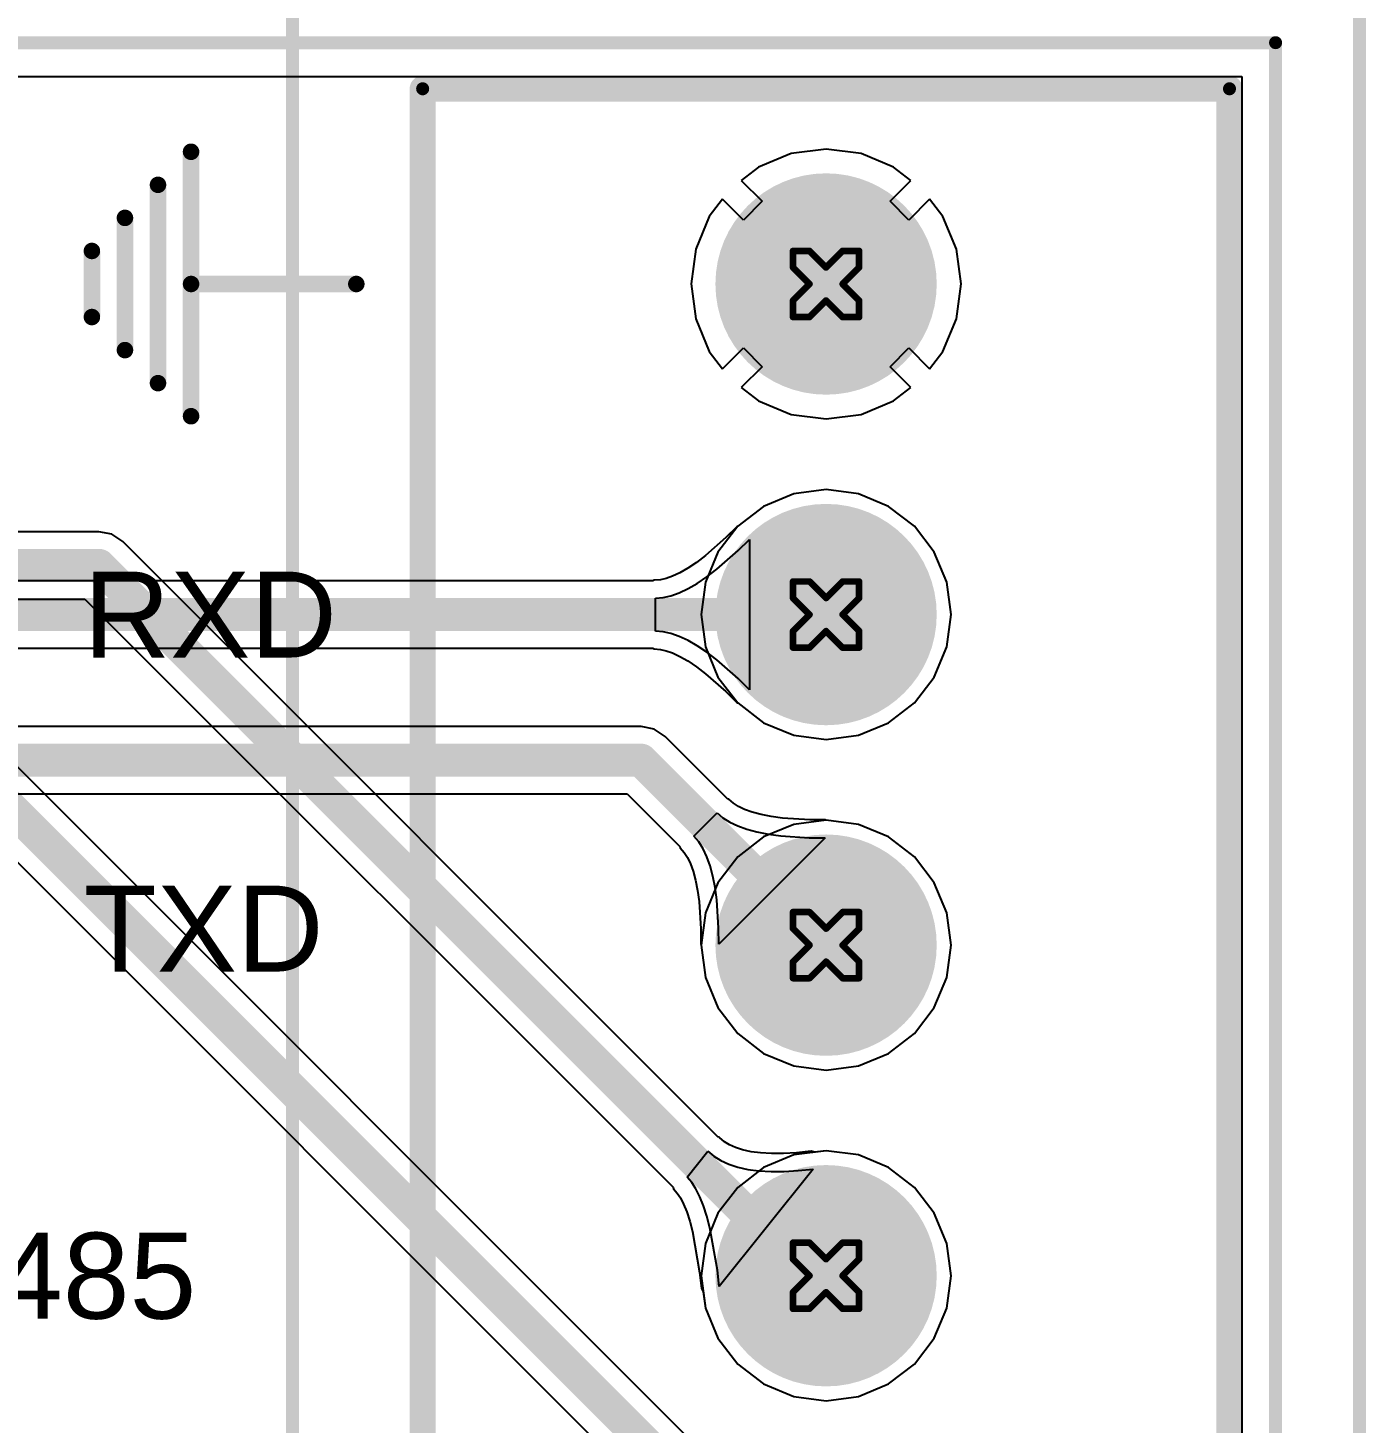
# Model space of a CAD drawing. Header units: inches. Extents: x 0.88 to 8.93, y 2.74 to 7.33.
# Drawn here: x 2.9166 to 3.3215, y 2.996 to 3.418 of the extents above; entities that cross this region are included whole.
import ezdxf

# ---------------------------------------------------------------- set-up
doc = ezdxf.new("R2010")
doc.units = ezdxf.units.IN
doc.header["$MEASUREMENT"] = 0
for name, color, linetype in [('Board', 56, 'Continuous'), ('Bottom Layer', 5, 'Continuous'), ('Bottom Solder', 6, 'Continuous'), ('Drill Drawing', 1, 'Continuous'), ('Mechanical 13', 56, 'Continuous'), ('Mechanical 15', 56, 'Continuous'), ('Multi-Layer', 9, 'Continuous'), ('Pad Holes', 156, 'Continuous'), ('Top Layer', 1, 'Continuous'), ('Top Overlay', 2, 'Continuous'), ('Top Solder', 216, 'Continuous')]:
    doc.layers.add(name, color=color, linetype=linetype)
doc.styles.add('Arial', font='', dxfattribs={"height": 0.2})
doc.styles.get('Arial').set_extended_font_data('Arial')

# ---------------------------------------------------------------- blocks, each defined once
blk = doc.blocks.new('1725698_13')
at = {"layer": 'Bottom Layer'}
h = blk.add_hatch(color=5, dxfattribs=at)
edge = h.paths.add_edge_path()
edge.add_arc((0.2, 0), 0.03248, 0, 360)
h = blk.add_hatch(color=5, dxfattribs=at)
edge = h.paths.add_edge_path()
edge.add_arc((0.3, 0), 0.03248, 0, 360)
h = blk.add_hatch(color=5, dxfattribs=at)
edge = h.paths.add_edge_path()
edge.add_arc((0.4, 0), 0.03248, 0, 360)
h = blk.add_hatch(color=5, dxfattribs=at)
edge = h.paths.add_edge_path()
edge.add_arc((0.5, 0), 0.03248, 0, 360)
at = {"layer": 'Bottom Solder'}
h = blk.add_hatch(color=6, dxfattribs=at)
edge = h.paths.add_edge_path()
edge.add_arc((0.2, 0), 0.03348, 0, 360)
h = blk.add_hatch(color=6, dxfattribs=at)
edge = h.paths.add_edge_path()
edge.add_arc((0.3, 0), 0.03348, 0, 360)
h = blk.add_hatch(color=6, dxfattribs=at)
edge = h.paths.add_edge_path()
edge.add_arc((0.4, 0), 0.03348, 0, 360)
h = blk.add_hatch(color=6, dxfattribs=at)
edge = h.paths.add_edge_path()
edge.add_arc((0.5, 0), 0.03348, 0, 360)
at = {"layer": 'Multi-Layer'}
h = blk.add_hatch(color=9, dxfattribs=at)
edge = h.paths.add_edge_path()
edge.add_arc((0.2, 0), 0.03248, 0, 360)
h = blk.add_hatch(color=9, dxfattribs=at)
edge = h.paths.add_edge_path()
edge.add_arc((0.3, 0), 0.03248, 0, 360)
h = blk.add_hatch(color=9, dxfattribs=at)
edge = h.paths.add_edge_path()
edge.add_arc((0.4, 0), 0.03248, 0, 360)
h = blk.add_hatch(color=9, dxfattribs=at)
edge = h.paths.add_edge_path()
edge.add_arc((0.5, 0), 0.03248, 0, 360)
at = {"layer": 'Pad Holes'}
h = blk.add_hatch(color=7, dxfattribs=at)
edge = h.paths.add_edge_path()
edge.add_arc((0.2, 0), 0.02165, 0, 360)
h = blk.add_hatch(color=7, dxfattribs=at)
edge = h.paths.add_edge_path()
edge.add_arc((0.3, 0), 0.02165, 0, 360)
h = blk.add_hatch(color=7, dxfattribs=at)
edge = h.paths.add_edge_path()
edge.add_arc((0.4, 0), 0.02165, 0, 360)
h = blk.add_hatch(color=7, dxfattribs=at)
edge = h.paths.add_edge_path()
edge.add_arc((0.5, 0), 0.02165, 0, 360)
at = {"layer": 'Top Layer'}
h = blk.add_hatch(color=1, dxfattribs=at)
edge = h.paths.add_edge_path()
edge.add_arc((0.2, 0), 0.03248, 0, 360)
h = blk.add_hatch(color=1, dxfattribs=at)
edge = h.paths.add_edge_path()
edge.add_arc((0.3, 0), 0.03248, 0, 360)
h = blk.add_hatch(color=1, dxfattribs=at)
edge = h.paths.add_edge_path()
edge.add_arc((0.4, 0), 0.03248, 0, 360)
h = blk.add_hatch(color=1, dxfattribs=at)
edge = h.paths.add_edge_path()
edge.add_arc((0.5, 0), 0.03248, 0, 360)
at = {"layer": 'Top Solder'}
h = blk.add_hatch(color=216, dxfattribs=at)
edge = h.paths.add_edge_path()
edge.add_arc((0.2, 0), 0.03348, 0, 360)
h = blk.add_hatch(color=216, dxfattribs=at)
edge = h.paths.add_edge_path()
edge.add_arc((0.3, 0), 0.03348, 0, 360)
h = blk.add_hatch(color=216, dxfattribs=at)
edge = h.paths.add_edge_path()
edge.add_arc((0.4, 0), 0.03348, 0, 360)
h = blk.add_hatch(color=216, dxfattribs=at)
edge = h.paths.add_edge_path()
edge.add_arc((0.5, 0), 0.03348, 0, 360)
at = {"layer": 'Mechanical 13'}
for points in [[(-0.05906, 0.12205, 0.00394, 0.00394, 0), (0.55906, 0.12205, 0.00394, 0.00394, 0)], [(0.55906, 0.12205, 0.00394, 0.00394, 0), (0.55906, -0.12205, 0.00394, 0.00394, 0)], [(-0.05906, -0.12205, 0.00394, 0.00394, 0), (0.55906, -0.12205, 0.00394, 0.00394, 0)]]:
    blk.add_lwpolyline(points, format="xyseb", dxfattribs=at)
for points in [[(0.55807, 0.12205, 0.00197, 0.00197, 1), (0.56004, 0.12205, 0.00197, 0.00197, 1)], [(0.55807, 0.12205, 0.00197, 0.00197, 1), (0.56004, 0.12205, 0.00197, 0.00197, 1)], [(0.55807, -0.12205, 0.00197, 0.00197, 1), (0.56004, -0.12205, 0.00197, 0.00197, 1)], [(0.55807, -0.12205, 0.00197, 0.00197, 1), (0.56004, -0.12205, 0.00197, 0.00197, 1)]]:
    blk.add_lwpolyline(points, format="xyseb", close=True, dxfattribs=at)
at = {"layer": 'Mechanical 15'}
for points in [[(-0.09843, 0.16142, 0.00394, 0.00394, 0), (0.59843, 0.16142, 0.00394, 0.00394, 0)], [(-0.09843, -0.16142, 0.00394, 0.00394, 0), (0.59843, -0.16142, 0.00394, 0.00394, 0)]]:
    blk.add_lwpolyline(points, format="xyseb", dxfattribs=at)
at = {"layer": 'Top Overlay'}
for points in [[(-0.05906, 0.12205, 0.00787, 0.00787, 0), (0.55906, 0.12205, 0.00787, 0.00787, 0)], [(0.55906, 0.12205, 0.00787, 0.00787, 0), (0.55906, -0.12205, 0.00787, 0.00787, 0)], [(-0.05906, -0.12205, 0.00787, 0.00787, 0), (0.55906, -0.12205, 0.00787, 0.00787, 0)]]:
    blk.add_lwpolyline(points, format="xyseb", dxfattribs=at)
for points in [[(0.55709, 0.12205, 0.00394, 0.00394, 1), (0.56102, 0.12205, 0.00394, 0.00394, 1)], [(0.55709, 0.12205, 0.00394, 0.00394, 1), (0.56102, 0.12205, 0.00394, 0.00394, 1)], [(0.55709, -0.12205, 0.00394, 0.00394, 1), (0.56102, -0.12205, 0.00394, 0.00394, 1)], [(0.55709, -0.12205, 0.00394, 0.00394, 1), (0.56102, -0.12205, 0.00394, 0.00394, 1)]]:
    blk.add_lwpolyline(points, format="xyseb", close=True, dxfattribs=at)

msp = doc.modelspace()

# ---------------------------------------------------------------- linework, layer by layer
at = {"layer": 'Board'}
for points in [[(1.08425, 3.41355, 0.00394, 0.00394, 0), (3.29411, 3.41355, 0.00394, 0.00394, 0)], [(3.29411, 2.76055, 0.00394, 0.00394, 0), (3.29411, 3.41355, 0.00394, 0.00394, 0)]]:
    msp.add_lwpolyline(points, format="xyseb", dxfattribs=at)
msp.add_lwpolyline([(3.29313, 3.41355, 0.00197, 0.00197, 1), (3.29509, 3.41355, 0.00197, 0.00197, 1)], format="xyseb", close=True, dxfattribs=at)
msp.add_lwpolyline([(3.29313, 3.41355, 0.00197, 0.00197, 1), (3.29509, 3.41355, 0.00197, 0.00197, 1)], format="xyseb", close=True, dxfattribs=at)
at = {"layer": 'Bottom Layer'}
for p, q in [((2.69382, 3.40336), (3.28391, 3.40336)), ((3.28391, 3.40336), (3.28391, 2.77075)), ((3.15811, 3.38138), (3.14754, 3.37999)), ((3.16868, 3.37999), (3.15811, 3.38138)), ((3.14754, 3.37999), (3.1377, 3.37591)), ((3.17853, 3.37591), (3.16868, 3.37999)), ((3.1377, 3.37591), (3.13244, 3.37188)), ((3.18378, 3.37188), (3.17853, 3.37591)), ((3.13244, 3.37188), (3.13875, 3.36556)), ((3.17747, 3.36556), (3.18378, 3.37188)), ((3.12678, 3.36622), (3.12275, 3.36097)), ((3.1331, 3.35991), (3.12678, 3.36622)), ((3.13875, 3.36556), (3.1331, 3.35991)), ((3.18312, 3.35991), (3.17747, 3.36556)), ((3.18944, 3.36622), (3.18312, 3.35991)), ((3.19347, 3.36097), (3.18944, 3.36622)), ((3.12275, 3.36097), (3.11867, 3.35112)), ((3.19755, 3.35112), (3.19347, 3.36097)), ((3.11867, 3.35112), (3.11728, 3.34055)), ((3.19894, 3.34055), (3.19755, 3.35112)), ((3.11728, 3.34055), (3.11867, 3.32998)), ((3.19755, 3.32998), (3.19894, 3.34055)), ((3.11867, 3.32998), (3.12275, 3.32014)), ((3.19347, 3.32014), (3.19755, 3.32998)), ((3.12275, 3.32014), (3.12678, 3.31488)), ((3.12678, 3.31488), (3.1331, 3.3212)), ((3.1331, 3.3212), (3.13875, 3.31554)), ((3.17747, 3.31554), (3.18312, 3.3212)), ((3.18312, 3.3212), (3.18944, 3.31488)), ((3.18944, 3.31488), (3.19347, 3.32014)), ((3.13875, 3.31554), (3.13244, 3.30922)), ((3.18378, 3.30922), (3.17747, 3.31554)), ((3.13244, 3.30922), (3.1377, 3.30519)), ((3.17853, 3.30519), (3.18378, 3.30922)), ((3.1377, 3.30519), (3.14754, 3.30111)), ((3.16868, 3.30111), (3.17853, 3.30519)), ((3.14754, 3.30111), (3.15811, 3.29972)), ((3.15811, 3.29972), (3.16868, 3.30111)), ((3.14833, 3.27707), (3.13921, 3.27329)), ((3.15811, 3.27835), (3.14833, 3.27707)), ((3.16789, 3.27707), (3.15811, 3.27835)), ((3.17701, 3.27329), (3.16789, 3.27707)), ((3.13921, 3.27329), (3.13138, 3.26728)), ((3.18484, 3.26728), (3.17701, 3.27329)), ((3.13111, 3.26714), (3.12781, 3.26388)), ((3.13134, 3.26723), (3.13111, 3.26714)), ((3.13138, 3.26728), (3.13134, 3.26723)), ((3.19085, 3.25945), (3.18484, 3.26728)), ((3.12781, 3.26388), (3.12163, 3.25843)), ((3.1315, 3.25992), (3.13491, 3.26329)), ((3.13491, 3.26329), (3.13491, 3.21782)), ((3.12163, 3.25843), (3.11888, 3.25634)), ((3.12506, 3.25424), (3.1315, 3.25992)), ((3.19463, 3.25034), (3.19085, 3.25945)), ((3.11626, 3.25458), (3.11385, 3.25319)), ((3.11888, 3.25634), (3.11626, 3.25458)), ((3.12203, 3.25194), (3.12506, 3.25424)), ((3.10571, 3.25075), (2.84251, 3.25075)), ((3.10611, 3.25095), (3.10571, 3.25075)), ((3.10799, 3.25109), (3.10611, 3.25095)), ((3.10969, 3.25147), (3.10799, 3.25109)), ((3.11165, 3.25216), (3.10969, 3.25147)), ((3.11385, 3.25319), (3.11165, 3.25216)), ((3.11635, 3.24839), (3.11913, 3.24999)), ((3.11913, 3.24999), (3.12203, 3.25194)), ((3.19591, 3.24055), (3.19463, 3.25034)), ((3.10653, 3.24555), (3.10879, 3.24573)), ((3.10879, 3.24573), (3.11118, 3.24626)), ((3.11118, 3.24626), (3.1137, 3.24715)), ((3.1137, 3.24715), (3.11635, 3.24839)), ((3.10653, 3.23555), (3.10653, 3.24555)), ((3.19463, 3.23077), (3.19591, 3.24055)), ((3.10879, 3.23537), (3.10653, 3.23555)), ((3.11118, 3.23484), (3.10879, 3.23537)), ((3.1137, 3.23395), (3.11118, 3.23484)), ((3.11635, 3.23271), (3.1137, 3.23395)), ((2.83829, 3.23036), (3.10571, 3.23036)), ((3.10571, 3.23036), (3.10611, 3.23016)), ((3.10611, 3.23016), (3.10799, 3.23001)), ((3.10799, 3.23001), (3.10969, 3.22963)), ((3.10969, 3.22963), (3.11165, 3.22894)), ((3.11165, 3.22894), (3.11385, 3.22791)), ((3.11913, 3.23112), (3.11635, 3.23271)), ((3.12203, 3.22917), (3.11913, 3.23112)), ((3.12506, 3.22686), (3.12203, 3.22917)), ((3.19085, 3.22165), (3.19463, 3.23077)), ((3.11385, 3.22791), (3.11626, 3.22652)), ((3.11626, 3.22652), (3.11888, 3.22476)), ((3.11888, 3.22476), (3.12163, 3.22267)), ((3.1315, 3.22119), (3.12506, 3.22686)), ((3.12163, 3.22267), (3.12781, 3.21723)), ((3.13491, 3.21782), (3.1315, 3.22119)), ((3.18484, 3.21382), (3.19085, 3.22165)), ((3.12781, 3.21723), (3.13111, 3.21396)), ((3.13111, 3.21396), (3.13134, 3.21387)), ((3.13134, 3.21387), (3.13138, 3.21382)), ((3.13138, 3.21382), (3.13921, 3.20781)), ((3.17701, 3.20781), (3.18484, 3.21382)), ((3.13921, 3.20781), (3.14833, 3.20404)), ((3.16789, 3.20404), (3.17701, 3.20781)), ((3.10217, 3.20669), (2.6389, 3.20669)), ((3.10607, 3.20591), (3.10217, 3.20669)), ((3.10938, 3.2037), (3.10607, 3.20591)), ((3.12827, 3.18481), (3.10938, 3.2037)), ((3.14833, 3.20404), (3.15811, 3.20275)), ((3.15811, 3.20275), (3.16789, 3.20404)), ((2.63456, 3.18629), (3.09795, 3.18629)), ((3.09795, 3.18629), (3.11385, 3.17039)), ((3.12869, 3.18467), (3.12827, 3.18481)), ((3.13012, 3.18345), (3.12869, 3.18467)), ((3.1316, 3.18251), (3.13012, 3.18345)), ((3.13347, 3.18161), (3.1316, 3.18251)), ((3.1181, 3.17349), (3.12517, 3.18056)), ((3.12517, 3.18056), (3.1269, 3.17908)), ((3.1269, 3.17908), (3.12897, 3.17777)), ((3.13575, 3.18079), (3.13347, 3.18161)), ((3.13844, 3.18006), (3.13575, 3.18079)), ((3.14153, 3.17946), (3.13844, 3.18006)), ((3.14496, 3.17899), (3.14153, 3.17946)), ((3.15318, 3.17847), (3.14496, 3.17899)), ((3.15782, 3.17844), (3.15318, 3.17847)), ((3.15805, 3.17835), (3.15782, 3.17844)), ((3.15811, 3.17835), (3.15805, 3.17835)), ((3.16789, 3.17707), (3.15811, 3.17835)), ((3.12897, 3.17777), (3.13137, 3.17662)), ((3.13137, 3.17662), (3.13412, 3.17562)), ((3.13412, 3.17562), (3.13721, 3.17479)), ((3.13721, 3.17479), (3.14065, 3.17412)), ((3.14065, 3.17412), (3.14442, 3.1736)), ((3.17701, 3.17329), (3.16789, 3.17707)), ((3.11385, 3.17039), (3.11399, 3.16997)), ((3.11399, 3.16997), (3.11521, 3.16854)), ((3.11958, 3.17176), (3.1181, 3.17349)), ((3.12089, 3.1697), (3.11958, 3.17176)), ((3.12205, 3.16729), (3.12089, 3.1697)), ((3.15779, 3.17303), (3.12563, 3.14088)), ((3.14442, 3.1736), (3.15299, 3.17306)), ((3.15299, 3.17306), (3.15779, 3.17303)), ((3.18484, 3.16728), (3.17701, 3.17329)), ((3.11521, 3.16854), (3.11615, 3.16706)), ((3.11615, 3.16706), (3.11705, 3.16519)), ((3.12304, 3.16454), (3.12205, 3.16729)), ((3.19085, 3.15945), (3.18484, 3.16728)), ((3.11705, 3.16519), (3.11787, 3.16291)), ((3.11787, 3.16291), (3.1186, 3.16022)), ((3.12387, 3.16145), (3.12304, 3.16454)), ((3.12455, 3.15801), (3.12387, 3.16145)), ((3.1186, 3.16022), (3.1192, 3.15713)), ((3.1192, 3.15713), (3.11967, 3.15371)), ((3.12506, 3.15424), (3.12455, 3.15801)), ((3.19463, 3.15034), (3.19085, 3.15945)), ((3.11967, 3.15371), (3.12019, 3.14548)), ((3.1256, 3.14567), (3.12506, 3.15424)), ((3.19591, 3.14055), (3.19463, 3.15034)), ((3.12019, 3.14548), (3.12022, 3.14084)), ((3.12563, 3.14088), (3.1256, 3.14567)), ((3.12022, 3.14084), (3.12032, 3.14062)), ((3.12032, 3.14062), (3.12031, 3.14055)), ((3.12031, 3.14055), (3.12159, 3.13077)), ((3.19463, 3.13077), (3.19591, 3.14055)), ((3.12159, 3.13077), (3.12537, 3.12165)), ((3.19085, 3.12165), (3.19463, 3.13077)), ((3.12537, 3.12165), (3.13138, 3.11382)), ((3.18484, 3.11382), (3.19085, 3.12165)), ((3.13138, 3.11382), (3.13921, 3.10781)), ((3.17701, 3.10781), (3.18484, 3.11382)), ((3.13921, 3.10781), (3.14833, 3.10404)), ((3.16789, 3.10404), (3.17701, 3.10781)), ((3.14833, 3.10404), (3.15811, 3.10275)), ((3.15811, 3.10275), (3.16789, 3.10404)), ((3.14833, 3.07707), (3.13921, 3.07329)), ((3.15811, 3.07836), (3.14833, 3.07707)), ((3.16789, 3.07707), (3.15811, 3.07836)), ((3.17701, 3.07329), (3.16789, 3.07707)), ((3.13921, 3.07329), (3.13138, 3.06728)), ((3.18484, 3.06728), (3.17701, 3.07329)), ((3.13138, 3.06728), (3.12537, 3.05945)), ((3.19085, 3.05945), (3.18484, 3.06728)), ((3.12537, 3.05945), (3.12159, 3.05034)), ((3.19463, 3.05034), (3.19085, 3.05945)), ((3.12159, 3.05034), (3.12031, 3.04055)), ((3.19591, 3.04055), (3.19463, 3.05034)), ((3.12031, 3.04055), (3.12159, 3.03077)), ((3.19463, 3.03077), (3.19591, 3.04055)), ((3.12159, 3.03077), (3.12537, 3.02165)), ((3.19085, 3.02165), (3.19463, 3.03077)), ((3.12537, 3.02165), (3.13138, 3.01382)), ((3.18484, 3.01382), (3.19085, 3.02165)), ((3.13138, 3.01382), (3.13921, 3.00781)), ((3.17701, 3.00781), (3.18484, 3.01382)), ((3.13921, 3.00781), (3.14833, 3.00404)), ((3.16789, 3.00404), (3.17701, 3.00781)), ((3.14833, 3.00404), (3.15811, 3.00275)), ((3.15811, 3.00275), (3.16789, 3.00404))]:
    msp.add_line(p, q, dxfattribs=at)
for points in [[(2.83829, 3.24055, 0.01, 0.01, 0), (3.15811, 3.24055, 0.01, 0.01, 0)], [(2.60353, 3.19649, 0.01, 0.01, 0), (3.10217, 3.19649, 0.01, 0.01, 0)], [(3.10217, 3.19649, 0.01, 0.01, 0), (3.15811, 3.14055, 0.01, 0.01, 0)]]:
    msp.add_lwpolyline(points, format="xyseb", dxfattribs=at)
for points in [[(3.15561, 3.24055, 0.005, 0.005, 1), (3.16061, 3.24055, 0.005, 0.005, 1)], [(3.09967, 3.19649, 0.005, 0.005, 1), (3.10467, 3.19649, 0.005, 0.005, 1)], [(3.09967, 3.19649, 0.005, 0.005, 1), (3.10467, 3.19649, 0.005, 0.005, 1)], [(3.15561, 3.14055, 0.005, 0.005, 1), (3.16061, 3.14055, 0.005, 0.005, 1)]]:
    msp.add_lwpolyline(points, format="xyseb", close=True, dxfattribs=at)
at = {"layer": 'Drill Drawing'}
for points in [[(3.14811, 3.34555, 0.002, 0.002, 0), (3.14811, 3.35055, 0.002, 0.002, 0)], [(3.14811, 3.35055, 0.002, 0.002, 0), (3.15311, 3.35055, 0.002, 0.002, 0)], [(3.15311, 3.35055, 0.002, 0.002, 0), (3.15811, 3.34555, 0.002, 0.002, 0)], [(3.15811, 3.34555, 0.002, 0.002, 0), (3.16311, 3.35055, 0.002, 0.002, 0)], [(3.16311, 3.35055, 0.002, 0.002, 0), (3.16811, 3.35055, 0.002, 0.002, 0)], [(3.16811, 3.34555, 0.002, 0.002, 0), (3.16811, 3.35055, 0.002, 0.002, 0)], [(3.14811, 3.34555, 0.002, 0.002, 0), (3.15311, 3.34055, 0.002, 0.002, 0)], [(3.16311, 3.34055, 0.002, 0.002, 0), (3.16811, 3.34555, 0.002, 0.002, 0)], [(3.14811, 3.33555, 0.002, 0.002, 0), (3.15311, 3.34055, 0.002, 0.002, 0)], [(3.16311, 3.34055, 0.002, 0.002, 0), (3.16811, 3.33555, 0.002, 0.002, 0)], [(3.14811, 3.33055, 0.002, 0.002, 0), (3.14811, 3.33555, 0.002, 0.002, 0)], [(3.15311, 3.33055, 0.002, 0.002, 0), (3.15811, 3.33555, 0.002, 0.002, 0)], [(3.15811, 3.33555, 0.002, 0.002, 0), (3.16311, 3.33055, 0.002, 0.002, 0)], [(3.16811, 3.33055, 0.002, 0.002, 0), (3.16811, 3.33555, 0.002, 0.002, 0)], [(3.14811, 3.33055, 0.002, 0.002, 0), (3.15311, 3.33055, 0.002, 0.002, 0)], [(3.16311, 3.33055, 0.002, 0.002, 0), (3.16811, 3.33055, 0.002, 0.002, 0)], [(3.14811, 3.24555, 0.002, 0.002, 0), (3.14811, 3.25055, 0.002, 0.002, 0)], [(3.14811, 3.25055, 0.002, 0.002, 0), (3.15311, 3.25055, 0.002, 0.002, 0)], [(3.15311, 3.25055, 0.002, 0.002, 0), (3.15811, 3.24555, 0.002, 0.002, 0)], [(3.15811, 3.24555, 0.002, 0.002, 0), (3.16311, 3.25055, 0.002, 0.002, 0)], [(3.16311, 3.25055, 0.002, 0.002, 0), (3.16811, 3.25055, 0.002, 0.002, 0)], [(3.16811, 3.24555, 0.002, 0.002, 0), (3.16811, 3.25055, 0.002, 0.002, 0)], [(3.14811, 3.24555, 0.002, 0.002, 0), (3.15311, 3.24055, 0.002, 0.002, 0)], [(3.16311, 3.24055, 0.002, 0.002, 0), (3.16811, 3.24555, 0.002, 0.002, 0)], [(3.14811, 3.23555, 0.002, 0.002, 0), (3.15311, 3.24055, 0.002, 0.002, 0)], [(3.16311, 3.24055, 0.002, 0.002, 0), (3.16811, 3.23555, 0.002, 0.002, 0)], [(3.14811, 3.23055, 0.002, 0.002, 0), (3.14811, 3.23555, 0.002, 0.002, 0)], [(3.15311, 3.23055, 0.002, 0.002, 0), (3.15811, 3.23555, 0.002, 0.002, 0)], [(3.15811, 3.23555, 0.002, 0.002, 0), (3.16311, 3.23055, 0.002, 0.002, 0)], [(3.16811, 3.23055, 0.002, 0.002, 0), (3.16811, 3.23555, 0.002, 0.002, 0)], [(3.14811, 3.23055, 0.002, 0.002, 0), (3.15311, 3.23055, 0.002, 0.002, 0)], [(3.16311, 3.23055, 0.002, 0.002, 0), (3.16811, 3.23055, 0.002, 0.002, 0)], [(3.14811, 3.14555, 0.002, 0.002, 0), (3.14811, 3.15055, 0.002, 0.002, 0)], [(3.14811, 3.15055, 0.002, 0.002, 0), (3.15311, 3.15055, 0.002, 0.002, 0)], [(3.15311, 3.15055, 0.002, 0.002, 0), (3.15811, 3.14555, 0.002, 0.002, 0)], [(3.15811, 3.14555, 0.002, 0.002, 0), (3.16311, 3.15055, 0.002, 0.002, 0)], [(3.16311, 3.15055, 0.002, 0.002, 0), (3.16811, 3.15055, 0.002, 0.002, 0)], [(3.16811, 3.14555, 0.002, 0.002, 0), (3.16811, 3.15055, 0.002, 0.002, 0)], [(3.14811, 3.14555, 0.002, 0.002, 0), (3.15311, 3.14055, 0.002, 0.002, 0)], [(3.16311, 3.14055, 0.002, 0.002, 0), (3.16811, 3.14555, 0.002, 0.002, 0)], [(3.14811, 3.13555, 0.002, 0.002, 0), (3.15311, 3.14055, 0.002, 0.002, 0)], [(3.16311, 3.14055, 0.002, 0.002, 0), (3.16811, 3.13555, 0.002, 0.002, 0)], [(3.14811, 3.13055, 0.002, 0.002, 0), (3.14811, 3.13555, 0.002, 0.002, 0)], [(3.15311, 3.13055, 0.002, 0.002, 0), (3.15811, 3.13555, 0.002, 0.002, 0)], [(3.15811, 3.13555, 0.002, 0.002, 0), (3.16311, 3.13055, 0.002, 0.002, 0)], [(3.16811, 3.13055, 0.002, 0.002, 0), (3.16811, 3.13555, 0.002, 0.002, 0)], [(3.14811, 3.13055, 0.002, 0.002, 0), (3.15311, 3.13055, 0.002, 0.002, 0)], [(3.16311, 3.13055, 0.002, 0.002, 0), (3.16811, 3.13055, 0.002, 0.002, 0)], [(3.14811, 3.04555, 0.002, 0.002, 0), (3.14811, 3.05055, 0.002, 0.002, 0)], [(3.14811, 3.05055, 0.002, 0.002, 0), (3.15311, 3.05055, 0.002, 0.002, 0)], [(3.15311, 3.05055, 0.002, 0.002, 0), (3.15811, 3.04555, 0.002, 0.002, 0)], [(3.15811, 3.04555, 0.002, 0.002, 0), (3.16311, 3.05055, 0.002, 0.002, 0)], [(3.16311, 3.05055, 0.002, 0.002, 0), (3.16811, 3.05055, 0.002, 0.002, 0)], [(3.16811, 3.04555, 0.002, 0.002, 0), (3.16811, 3.05055, 0.002, 0.002, 0)], [(3.14811, 3.04555, 0.002, 0.002, 0), (3.15311, 3.04055, 0.002, 0.002, 0)], [(3.16311, 3.04055, 0.002, 0.002, 0), (3.16811, 3.04555, 0.002, 0.002, 0)], [(3.14811, 3.03555, 0.002, 0.002, 0), (3.15311, 3.04055, 0.002, 0.002, 0)], [(3.16311, 3.04055, 0.002, 0.002, 0), (3.16811, 3.03555, 0.002, 0.002, 0)], [(3.14811, 3.03055, 0.002, 0.002, 0), (3.14811, 3.03555, 0.002, 0.002, 0)], [(3.15311, 3.03055, 0.002, 0.002, 0), (3.15811, 3.03555, 0.002, 0.002, 0)], [(3.15811, 3.03555, 0.002, 0.002, 0), (3.16311, 3.03055, 0.002, 0.002, 0)], [(3.16811, 3.03055, 0.002, 0.002, 0), (3.16811, 3.03555, 0.002, 0.002, 0)], [(3.14811, 3.03055, 0.002, 0.002, 0), (3.15311, 3.03055, 0.002, 0.002, 0)], [(3.16311, 3.03055, 0.002, 0.002, 0), (3.16811, 3.03055, 0.002, 0.002, 0)]]:
    msp.add_lwpolyline(points, format="xyseb", dxfattribs=at)
for points in [[(3.14761, 3.35055, 0.001, 0.001, 1), (3.14861, 3.35055, 0.001, 0.001, 1)], [(3.14761, 3.35055, 0.001, 0.001, 1), (3.14861, 3.35055, 0.001, 0.001, 1)], [(3.15261, 3.35055, 0.001, 0.001, 1), (3.15361, 3.35055, 0.001, 0.001, 1)], [(3.15261, 3.35055, 0.001, 0.001, 1), (3.15361, 3.35055, 0.001, 0.001, 1)], [(3.16261, 3.35055, 0.001, 0.001, 1), (3.16361, 3.35055, 0.001, 0.001, 1)], [(3.16261, 3.35055, 0.001, 0.001, 1), (3.16361, 3.35055, 0.001, 0.001, 1)], [(3.16761, 3.35055, 0.001, 0.001, 1), (3.16861, 3.35055, 0.001, 0.001, 1)], [(3.16761, 3.35055, 0.001, 0.001, 1), (3.16861, 3.35055, 0.001, 0.001, 1)], [(3.14761, 3.34555, 0.001, 0.001, 1), (3.14861, 3.34555, 0.001, 0.001, 1)], [(3.14761, 3.34555, 0.001, 0.001, 1), (3.14861, 3.34555, 0.001, 0.001, 1)], [(3.15761, 3.34555, 0.001, 0.001, 1), (3.15861, 3.34555, 0.001, 0.001, 1)], [(3.15761, 3.34555, 0.001, 0.001, 1), (3.15861, 3.34555, 0.001, 0.001, 1)], [(3.16761, 3.34555, 0.001, 0.001, 1), (3.16861, 3.34555, 0.001, 0.001, 1)], [(3.16761, 3.34555, 0.001, 0.001, 1), (3.16861, 3.34555, 0.001, 0.001, 1)], [(3.15261, 3.34055, 0.001, 0.001, 1), (3.15361, 3.34055, 0.001, 0.001, 1)], [(3.15261, 3.34055, 0.001, 0.001, 1), (3.15361, 3.34055, 0.001, 0.001, 1)], [(3.16261, 3.34055, 0.001, 0.001, 1), (3.16361, 3.34055, 0.001, 0.001, 1)], [(3.16261, 3.34055, 0.001, 0.001, 1), (3.16361, 3.34055, 0.001, 0.001, 1)], [(3.14761, 3.33555, 0.001, 0.001, 1), (3.14861, 3.33555, 0.001, 0.001, 1)], [(3.14761, 3.33555, 0.001, 0.001, 1), (3.14861, 3.33555, 0.001, 0.001, 1)], [(3.15761, 3.33555, 0.001, 0.001, 1), (3.15861, 3.33555, 0.001, 0.001, 1)], [(3.15761, 3.33555, 0.001, 0.001, 1), (3.15861, 3.33555, 0.001, 0.001, 1)], [(3.16761, 3.33555, 0.001, 0.001, 1), (3.16861, 3.33555, 0.001, 0.001, 1)], [(3.16761, 3.33555, 0.001, 0.001, 1), (3.16861, 3.33555, 0.001, 0.001, 1)], [(3.14761, 3.33055, 0.001, 0.001, 1), (3.14861, 3.33055, 0.001, 0.001, 1)], [(3.14761, 3.33055, 0.001, 0.001, 1), (3.14861, 3.33055, 0.001, 0.001, 1)], [(3.15261, 3.33055, 0.001, 0.001, 1), (3.15361, 3.33055, 0.001, 0.001, 1)], [(3.15261, 3.33055, 0.001, 0.001, 1), (3.15361, 3.33055, 0.001, 0.001, 1)], [(3.16261, 3.33055, 0.001, 0.001, 1), (3.16361, 3.33055, 0.001, 0.001, 1)], [(3.16261, 3.33055, 0.001, 0.001, 1), (3.16361, 3.33055, 0.001, 0.001, 1)], [(3.16761, 3.33055, 0.001, 0.001, 1), (3.16861, 3.33055, 0.001, 0.001, 1)], [(3.16761, 3.33055, 0.001, 0.001, 1), (3.16861, 3.33055, 0.001, 0.001, 1)], [(3.14761, 3.25055, 0.001, 0.001, 1), (3.14861, 3.25055, 0.001, 0.001, 1)], [(3.14761, 3.25055, 0.001, 0.001, 1), (3.14861, 3.25055, 0.001, 0.001, 1)], [(3.15261, 3.25055, 0.001, 0.001, 1), (3.15361, 3.25055, 0.001, 0.001, 1)], [(3.15261, 3.25055, 0.001, 0.001, 1), (3.15361, 3.25055, 0.001, 0.001, 1)], [(3.16261, 3.25055, 0.001, 0.001, 1), (3.16361, 3.25055, 0.001, 0.001, 1)], [(3.16261, 3.25055, 0.001, 0.001, 1), (3.16361, 3.25055, 0.001, 0.001, 1)], [(3.16761, 3.25055, 0.001, 0.001, 1), (3.16861, 3.25055, 0.001, 0.001, 1)], [(3.16761, 3.25055, 0.001, 0.001, 1), (3.16861, 3.25055, 0.001, 0.001, 1)], [(3.14761, 3.24555, 0.001, 0.001, 1), (3.14861, 3.24555, 0.001, 0.001, 1)], [(3.14761, 3.24555, 0.001, 0.001, 1), (3.14861, 3.24555, 0.001, 0.001, 1)], [(3.15761, 3.24555, 0.001, 0.001, 1), (3.15861, 3.24555, 0.001, 0.001, 1)], [(3.15761, 3.24555, 0.001, 0.001, 1), (3.15861, 3.24555, 0.001, 0.001, 1)], [(3.16761, 3.24555, 0.001, 0.001, 1), (3.16861, 3.24555, 0.001, 0.001, 1)], [(3.16761, 3.24555, 0.001, 0.001, 1), (3.16861, 3.24555, 0.001, 0.001, 1)], [(3.15261, 3.24055, 0.001, 0.001, 1), (3.15361, 3.24055, 0.001, 0.001, 1)], [(3.15261, 3.24055, 0.001, 0.001, 1), (3.15361, 3.24055, 0.001, 0.001, 1)], [(3.16261, 3.24055, 0.001, 0.001, 1), (3.16361, 3.24055, 0.001, 0.001, 1)], [(3.16261, 3.24055, 0.001, 0.001, 1), (3.16361, 3.24055, 0.001, 0.001, 1)], [(3.14761, 3.23555, 0.001, 0.001, 1), (3.14861, 3.23555, 0.001, 0.001, 1)], [(3.14761, 3.23555, 0.001, 0.001, 1), (3.14861, 3.23555, 0.001, 0.001, 1)], [(3.15761, 3.23555, 0.001, 0.001, 1), (3.15861, 3.23555, 0.001, 0.001, 1)], [(3.15761, 3.23555, 0.001, 0.001, 1), (3.15861, 3.23555, 0.001, 0.001, 1)], [(3.16761, 3.23555, 0.001, 0.001, 1), (3.16861, 3.23555, 0.001, 0.001, 1)], [(3.16761, 3.23555, 0.001, 0.001, 1), (3.16861, 3.23555, 0.001, 0.001, 1)], [(3.14761, 3.23055, 0.001, 0.001, 1), (3.14861, 3.23055, 0.001, 0.001, 1)], [(3.14761, 3.23055, 0.001, 0.001, 1), (3.14861, 3.23055, 0.001, 0.001, 1)], [(3.15261, 3.23055, 0.001, 0.001, 1), (3.15361, 3.23055, 0.001, 0.001, 1)], [(3.15261, 3.23055, 0.001, 0.001, 1), (3.15361, 3.23055, 0.001, 0.001, 1)], [(3.16261, 3.23055, 0.001, 0.001, 1), (3.16361, 3.23055, 0.001, 0.001, 1)], [(3.16261, 3.23055, 0.001, 0.001, 1), (3.16361, 3.23055, 0.001, 0.001, 1)], [(3.16761, 3.23055, 0.001, 0.001, 1), (3.16861, 3.23055, 0.001, 0.001, 1)], [(3.16761, 3.23055, 0.001, 0.001, 1), (3.16861, 3.23055, 0.001, 0.001, 1)], [(3.14761, 3.15055, 0.001, 0.001, 1), (3.14861, 3.15055, 0.001, 0.001, 1)], [(3.14761, 3.15055, 0.001, 0.001, 1), (3.14861, 3.15055, 0.001, 0.001, 1)], [(3.15261, 3.15055, 0.001, 0.001, 1), (3.15361, 3.15055, 0.001, 0.001, 1)], [(3.15261, 3.15055, 0.001, 0.001, 1), (3.15361, 3.15055, 0.001, 0.001, 1)], [(3.16261, 3.15055, 0.001, 0.001, 1), (3.16361, 3.15055, 0.001, 0.001, 1)], [(3.16261, 3.15055, 0.001, 0.001, 1), (3.16361, 3.15055, 0.001, 0.001, 1)], [(3.16761, 3.15055, 0.001, 0.001, 1), (3.16861, 3.15055, 0.001, 0.001, 1)], [(3.16761, 3.15055, 0.001, 0.001, 1), (3.16861, 3.15055, 0.001, 0.001, 1)], [(3.14761, 3.14555, 0.001, 0.001, 1), (3.14861, 3.14555, 0.001, 0.001, 1)], [(3.14761, 3.14555, 0.001, 0.001, 1), (3.14861, 3.14555, 0.001, 0.001, 1)], [(3.15761, 3.14555, 0.001, 0.001, 1), (3.15861, 3.14555, 0.001, 0.001, 1)], [(3.15761, 3.14555, 0.001, 0.001, 1), (3.15861, 3.14555, 0.001, 0.001, 1)], [(3.16761, 3.14555, 0.001, 0.001, 1), (3.16861, 3.14555, 0.001, 0.001, 1)], [(3.16761, 3.14555, 0.001, 0.001, 1), (3.16861, 3.14555, 0.001, 0.001, 1)], [(3.15261, 3.14055, 0.001, 0.001, 1), (3.15361, 3.14055, 0.001, 0.001, 1)], [(3.15261, 3.14055, 0.001, 0.001, 1), (3.15361, 3.14055, 0.001, 0.001, 1)], [(3.16261, 3.14055, 0.001, 0.001, 1), (3.16361, 3.14055, 0.001, 0.001, 1)], [(3.16261, 3.14055, 0.001, 0.001, 1), (3.16361, 3.14055, 0.001, 0.001, 1)], [(3.14761, 3.13555, 0.001, 0.001, 1), (3.14861, 3.13555, 0.001, 0.001, 1)], [(3.14761, 3.13555, 0.001, 0.001, 1), (3.14861, 3.13555, 0.001, 0.001, 1)], [(3.15761, 3.13555, 0.001, 0.001, 1), (3.15861, 3.13555, 0.001, 0.001, 1)], [(3.15761, 3.13555, 0.001, 0.001, 1), (3.15861, 3.13555, 0.001, 0.001, 1)], [(3.16761, 3.13555, 0.001, 0.001, 1), (3.16861, 3.13555, 0.001, 0.001, 1)], [(3.16761, 3.13555, 0.001, 0.001, 1), (3.16861, 3.13555, 0.001, 0.001, 1)], [(3.14761, 3.13055, 0.001, 0.001, 1), (3.14861, 3.13055, 0.001, 0.001, 1)], [(3.14761, 3.13055, 0.001, 0.001, 1), (3.14861, 3.13055, 0.001, 0.001, 1)], [(3.15261, 3.13055, 0.001, 0.001, 1), (3.15361, 3.13055, 0.001, 0.001, 1)], [(3.15261, 3.13055, 0.001, 0.001, 1), (3.15361, 3.13055, 0.001, 0.001, 1)], [(3.16261, 3.13055, 0.001, 0.001, 1), (3.16361, 3.13055, 0.001, 0.001, 1)], [(3.16261, 3.13055, 0.001, 0.001, 1), (3.16361, 3.13055, 0.001, 0.001, 1)], [(3.16761, 3.13055, 0.001, 0.001, 1), (3.16861, 3.13055, 0.001, 0.001, 1)], [(3.16761, 3.13055, 0.001, 0.001, 1), (3.16861, 3.13055, 0.001, 0.001, 1)], [(3.14761, 3.05055, 0.001, 0.001, 1), (3.14861, 3.05055, 0.001, 0.001, 1)], [(3.14761, 3.05055, 0.001, 0.001, 1), (3.14861, 3.05055, 0.001, 0.001, 1)], [(3.15261, 3.05055, 0.001, 0.001, 1), (3.15361, 3.05055, 0.001, 0.001, 1)], [(3.15261, 3.05055, 0.001, 0.001, 1), (3.15361, 3.05055, 0.001, 0.001, 1)], [(3.16261, 3.05055, 0.001, 0.001, 1), (3.16361, 3.05055, 0.001, 0.001, 1)], [(3.16261, 3.05055, 0.001, 0.001, 1), (3.16361, 3.05055, 0.001, 0.001, 1)], [(3.16761, 3.05055, 0.001, 0.001, 1), (3.16861, 3.05055, 0.001, 0.001, 1)], [(3.16761, 3.05055, 0.001, 0.001, 1), (3.16861, 3.05055, 0.001, 0.001, 1)], [(3.14761, 3.04555, 0.001, 0.001, 1), (3.14861, 3.04555, 0.001, 0.001, 1)], [(3.14761, 3.04555, 0.001, 0.001, 1), (3.14861, 3.04555, 0.001, 0.001, 1)], [(3.15761, 3.04555, 0.001, 0.001, 1), (3.15861, 3.04555, 0.001, 0.001, 1)], [(3.15761, 3.04555, 0.001, 0.001, 1), (3.15861, 3.04555, 0.001, 0.001, 1)], [(3.16761, 3.04555, 0.001, 0.001, 1), (3.16861, 3.04555, 0.001, 0.001, 1)], [(3.16761, 3.04555, 0.001, 0.001, 1), (3.16861, 3.04555, 0.001, 0.001, 1)], [(3.15261, 3.04055, 0.001, 0.001, 1), (3.15361, 3.04055, 0.001, 0.001, 1)], [(3.15261, 3.04055, 0.001, 0.001, 1), (3.15361, 3.04055, 0.001, 0.001, 1)], [(3.16261, 3.04055, 0.001, 0.001, 1), (3.16361, 3.04055, 0.001, 0.001, 1)], [(3.16261, 3.04055, 0.001, 0.001, 1), (3.16361, 3.04055, 0.001, 0.001, 1)], [(3.14761, 3.03555, 0.001, 0.001, 1), (3.14861, 3.03555, 0.001, 0.001, 1)], [(3.14761, 3.03555, 0.001, 0.001, 1), (3.14861, 3.03555, 0.001, 0.001, 1)], [(3.15761, 3.03555, 0.001, 0.001, 1), (3.15861, 3.03555, 0.001, 0.001, 1)], [(3.15761, 3.03555, 0.001, 0.001, 1), (3.15861, 3.03555, 0.001, 0.001, 1)], [(3.16761, 3.03555, 0.001, 0.001, 1), (3.16861, 3.03555, 0.001, 0.001, 1)], [(3.16761, 3.03555, 0.001, 0.001, 1), (3.16861, 3.03555, 0.001, 0.001, 1)], [(3.14761, 3.03055, 0.001, 0.001, 1), (3.14861, 3.03055, 0.001, 0.001, 1)], [(3.14761, 3.03055, 0.001, 0.001, 1), (3.14861, 3.03055, 0.001, 0.001, 1)], [(3.15261, 3.03055, 0.001, 0.001, 1), (3.15361, 3.03055, 0.001, 0.001, 1)], [(3.15261, 3.03055, 0.001, 0.001, 1), (3.15361, 3.03055, 0.001, 0.001, 1)], [(3.16261, 3.03055, 0.001, 0.001, 1), (3.16361, 3.03055, 0.001, 0.001, 1)], [(3.16261, 3.03055, 0.001, 0.001, 1), (3.16361, 3.03055, 0.001, 0.001, 1)], [(3.16761, 3.03055, 0.001, 0.001, 1), (3.16861, 3.03055, 0.001, 0.001, 1)], [(3.16761, 3.03055, 0.001, 0.001, 1), (3.16861, 3.03055, 0.001, 0.001, 1)]]:
    msp.add_lwpolyline(points, format="xyseb", close=True, dxfattribs=at)
at = {"layer": 'Top Layer'}
for p, q in [((1.09445, 3.40336), (3.28391, 3.40336)), ((3.28391, 3.40336), (3.28391, 2.77075)), ((3.15811, 3.38138), (3.14754, 3.37999)), ((3.16868, 3.37999), (3.15811, 3.38138)), ((3.14754, 3.37999), (3.1377, 3.37591)), ((3.17853, 3.37591), (3.16868, 3.37999)), ((3.1377, 3.37591), (3.13244, 3.37188)), ((3.18378, 3.37188), (3.17853, 3.37591)), ((3.13244, 3.37188), (3.13875, 3.36556)), ((3.17747, 3.36556), (3.18378, 3.37188)), ((3.12678, 3.36622), (3.12275, 3.36097)), ((3.1331, 3.35991), (3.12678, 3.36622)), ((3.13875, 3.36556), (3.1331, 3.35991)), ((3.18312, 3.35991), (3.17747, 3.36556)), ((3.18944, 3.36622), (3.18312, 3.35991)), ((3.19347, 3.36097), (3.18944, 3.36622)), ((3.12275, 3.36097), (3.11867, 3.35112)), ((3.19755, 3.35112), (3.19347, 3.36097)), ((3.11867, 3.35112), (3.11728, 3.34055)), ((3.19894, 3.34055), (3.19755, 3.35112)), ((3.11728, 3.34055), (3.11867, 3.32998)), ((3.19755, 3.32998), (3.19894, 3.34055)), ((3.11867, 3.32998), (3.12275, 3.32014)), ((3.19347, 3.32014), (3.19755, 3.32998)), ((3.12275, 3.32014), (3.12678, 3.31488)), ((3.12678, 3.31488), (3.1331, 3.3212)), ((3.1331, 3.3212), (3.13875, 3.31554)), ((3.17747, 3.31554), (3.18312, 3.3212)), ((3.18312, 3.3212), (3.18944, 3.31488)), ((3.18944, 3.31488), (3.19347, 3.32014)), ((3.13875, 3.31554), (3.13244, 3.30922)), ((3.18378, 3.30922), (3.17747, 3.31554)), ((3.13244, 3.30922), (3.1377, 3.30519)), ((3.17853, 3.30519), (3.18378, 3.30922)), ((3.1377, 3.30519), (3.14754, 3.30111)), ((3.16868, 3.30111), (3.17853, 3.30519)), ((3.14754, 3.30111), (3.15811, 3.29972)), ((3.15811, 3.29972), (3.16868, 3.30111)), ((3.14833, 3.27707), (3.13921, 3.27329)), ((3.15811, 3.27835), (3.14833, 3.27707)), ((3.16789, 3.27707), (3.15811, 3.27835)), ((3.17701, 3.27329), (3.16789, 3.27707)), ((3.13921, 3.27329), (3.13138, 3.26728)), ((3.18484, 3.26728), (3.17701, 3.27329)), ((3.13138, 3.26728), (3.12537, 3.25945)), ((3.19085, 3.25945), (3.18484, 3.26728)), ((2.93812, 3.26562), (2.6838, 3.26562)), ((2.94202, 3.26485), (2.93812, 3.26562)), ((2.94533, 3.26264), (2.94202, 3.26485)), ((3.12537, 3.08259), (2.94533, 3.26264)), ((3.12537, 3.25945), (3.12159, 3.25034)), ((3.19463, 3.25034), (3.19085, 3.25945)), ((3.12159, 3.25034), (3.12031, 3.24055)), ((3.19591, 3.24055), (3.19463, 3.25034)), ((3.12537, 2.98259), (2.86638, 3.24159)), ((2.86788, 3.24523), (2.9339, 3.24523)), ((2.9339, 3.24523), (3.11184, 3.06729)), ((3.12031, 3.24055), (3.12159, 3.23077)), ((3.19463, 3.23077), (3.19591, 3.24055)), ((2.8489, 3.23023), (3.11184, 2.96729)), ((3.12159, 3.23077), (3.12537, 3.22165)), ((3.19085, 3.22165), (3.19463, 3.23077)), ((3.12537, 3.22165), (3.13138, 3.21382)), ((3.18484, 3.21382), (3.19085, 3.22165)), ((3.13138, 3.21382), (3.13921, 3.20781)), ((3.17701, 3.20781), (3.18484, 3.21382)), ((3.13921, 3.20781), (3.14833, 3.20404)), ((3.16789, 3.20404), (3.17701, 3.20781)), ((3.14833, 3.20404), (3.15811, 3.20275)), ((3.15811, 3.20275), (3.16789, 3.20404)), ((3.15811, 3.17835), (3.14833, 3.17707)), ((3.16789, 3.17707), (3.15811, 3.17835)), ((3.14833, 3.17707), (3.13921, 3.17329)), ((3.17701, 3.17329), (3.16789, 3.17707)), ((3.13921, 3.17329), (3.13138, 3.16728)), ((3.18484, 3.16728), (3.17701, 3.17329)), ((3.13138, 3.16728), (3.12537, 3.15945)), ((3.19085, 3.15945), (3.18484, 3.16728)), ((3.12537, 3.15945), (3.12159, 3.15034)), ((3.19463, 3.15034), (3.19085, 3.15945)), ((3.12159, 3.15034), (3.12031, 3.14055)), ((3.19591, 3.14055), (3.19463, 3.15034)), ((3.12031, 3.14055), (3.12159, 3.13077)), ((3.19463, 3.13077), (3.19591, 3.14055)), ((3.12159, 3.13077), (3.12537, 3.12165)), ((3.19085, 3.12165), (3.19463, 3.13077)), ((3.12537, 3.12165), (3.13138, 3.11382)), ((3.18484, 3.11382), (3.19085, 3.12165)), ((3.13138, 3.11382), (3.13921, 3.10781)), ((3.17701, 3.10781), (3.18484, 3.11382)), ((3.13921, 3.10781), (3.14833, 3.10404)), ((3.16789, 3.10404), (3.17701, 3.10781)), ((3.14833, 3.10404), (3.15811, 3.10275)), ((3.15811, 3.10275), (3.16789, 3.10404)), ((3.12573, 3.08249), (3.12537, 3.08259)), ((3.12578, 3.0824), (3.12573, 3.08249)), ((3.12588, 3.08237), (3.12578, 3.0824)), ((3.1274, 3.08108), (3.12588, 3.08237)), ((3.12887, 3.08015), (3.1274, 3.08108)), ((3.11609, 3.07038), (3.12236, 3.07826)), ((3.12236, 3.07826), (3.12418, 3.0767)), ((3.13069, 3.07932), (3.12887, 3.08015)), ((3.13286, 3.07861), (3.13069, 3.07932)), ((3.13541, 3.07806), (3.13286, 3.07861)), ((3.13832, 3.07768), (3.13541, 3.07806)), ((3.1416, 3.07749), (3.13832, 3.07768)), ((3.14523, 3.0775), (3.1416, 3.07749)), ((3.1492, 3.07773), (3.14523, 3.0775)), ((3.15363, 3.07818), (3.1492, 3.07773)), ((3.15458, 3.07789), (3.15363, 3.07818)), ((3.15811, 3.07836), (3.15458, 3.07789)), ((3.16789, 3.07707), (3.15811, 3.07836)), ((3.17701, 3.07329), (3.16789, 3.07707)), ((3.12418, 3.0767), (3.1263, 3.07537)), ((3.15417, 3.07279), (3.1258, 3.03726)), ((3.1263, 3.07537), (3.12873, 3.07427)), ((3.12873, 3.07427), (3.13145, 3.07338)), ((3.13145, 3.07338), (3.13448, 3.07272)), ((3.13448, 3.07272), (3.13781, 3.07229)), ((3.14963, 3.07233), (3.15417, 3.07279)), ((3.18484, 3.06728), (3.17701, 3.07329)), ((3.11746, 3.06878), (3.11609, 3.07038)), ((3.11874, 3.0668), (3.11746, 3.06878)), ((3.13781, 3.07229), (3.14145, 3.07208)), ((3.14145, 3.07208), (3.14539, 3.07209)), ((3.14539, 3.07209), (3.14963, 3.07233)), ((3.11184, 3.06729), (3.11198, 3.06687)), ((3.11198, 3.06687), (3.11311, 3.06555)), ((3.11311, 3.06555), (3.11403, 3.06411)), ((3.11403, 3.06411), (3.11499, 3.06221)), ((3.11993, 3.06444), (3.11874, 3.0668)), ((3.12103, 3.0617), (3.11993, 3.06444)), ((3.19085, 3.05945), (3.18484, 3.06728)), ((3.11499, 3.06221), (3.11594, 3.05985)), ((3.12204, 3.05858), (3.12103, 3.0617)), ((3.11594, 3.05985), (3.11685, 3.05705)), ((3.11685, 3.05705), (3.11768, 3.05391)), ((3.12297, 3.05508), (3.12204, 3.05858)), ((3.19463, 3.05034), (3.19085, 3.05945)), ((3.11768, 3.05391), (3.11986, 3.04151)), ((3.12522, 3.04228), (3.12297, 3.05508)), ((3.19591, 3.04055), (3.19463, 3.05034)), ((3.11986, 3.04151), (3.12042, 3.03666)), ((3.1258, 3.03726), (3.12522, 3.04228)), ((3.19463, 3.03077), (3.19591, 3.04055)), ((3.12042, 3.03666), (3.12042, 3.03666)), ((3.12042, 3.03666), (3.12042, 3.03666)), ((3.12042, 3.03666), (3.12042, 3.03664)), ((3.12042, 3.03664), (3.12095, 3.0357)), ((3.12095, 3.0357), (3.12159, 3.03077)), ((3.12159, 3.03077), (3.12537, 3.02165)), ((3.19085, 3.02165), (3.19463, 3.03077)), ((3.12537, 3.02165), (3.13138, 3.01382)), ((3.18484, 3.01382), (3.19085, 3.02165)), ((3.13138, 3.01382), (3.13921, 3.00781)), ((3.17701, 3.00781), (3.18484, 3.01382)), ((3.13921, 3.00781), (3.14833, 3.00404)), ((3.16789, 3.00404), (3.17701, 3.00781)), ((3.14833, 3.00404), (3.15811, 3.00275)), ((3.15811, 3.00275), (3.16789, 3.00404))]:
    msp.add_line(p, q, dxfattribs=at)
for points in [[(2.67957, 3.25543, 0.01, 0.01, 0), (2.93812, 3.25543, 0.01, 0.01, 0)], [(2.93812, 3.25543, 0.01, 0.01, 0), (3.153, 3.04055, 0.01, 0.01, 0)], [(2.85312, 3.24043, 0.01, 0.01, 0), (3.153, 2.94055, 0.01, 0.01, 0)], [(3.153, 3.04055, 0.01, 0.01, 0), (3.15811, 3.04055, 0.01, 0.01, 0)]]:
    msp.add_lwpolyline(points, format="xyseb", dxfattribs=at)
for points in [[(2.93562, 3.25543, 0.005, 0.005, 1), (2.94062, 3.25543, 0.005, 0.005, 1)], [(2.93562, 3.25543, 0.005, 0.005, 1), (2.94062, 3.25543, 0.005, 0.005, 1)], [(3.1505, 3.04055, 0.005, 0.005, 1), (3.1555, 3.04055, 0.005, 0.005, 1)], [(3.1505, 3.04055, 0.005, 0.005, 1), (3.1555, 3.04055, 0.005, 0.005, 1)], [(3.15561, 3.04055, 0.005, 0.005, 1), (3.16061, 3.04055, 0.005, 0.005, 1)]]:
    msp.add_lwpolyline(points, format="xyseb", close=True, dxfattribs=at)
at = {"layer": 'Top Overlay'}
for points in [[(2.96599, 3.30055, 0.005, 0.005, 0), (2.96599, 3.38055, 0.005, 0.005, 0)], [(2.95599, 3.31055, 0.005, 0.005, 0), (2.95599, 3.37055, 0.005, 0.005, 0)], [(2.94599, 3.32055, 0.005, 0.005, 0), (2.94599, 3.36055, 0.005, 0.005, 0)], [(2.93599, 3.33055, 0.005, 0.005, 0), (2.93599, 3.35055, 0.005, 0.005, 0)], [(2.96599, 3.34055, 0.005, 0.005, 0), (3.01599, 3.34055, 0.005, 0.005, 0)]]:
    msp.add_lwpolyline(points, format="xyseb", dxfattribs=at)
for points in [[(2.96474, 3.38055, 0.0025, 0.0025, 1), (2.96724, 3.38055, 0.0025, 0.0025, 1)], [(2.95474, 3.37055, 0.0025, 0.0025, 1), (2.95724, 3.37055, 0.0025, 0.0025, 1)], [(2.94474, 3.36055, 0.0025, 0.0025, 1), (2.94724, 3.36055, 0.0025, 0.0025, 1)], [(2.93474, 3.35055, 0.0025, 0.0025, 1), (2.93724, 3.35055, 0.0025, 0.0025, 1)], [(2.96474, 3.34055, 0.0025, 0.0025, 1), (2.96724, 3.34055, 0.0025, 0.0025, 1)], [(3.01474, 3.34055, 0.0025, 0.0025, 1), (3.01724, 3.34055, 0.0025, 0.0025, 1)], [(2.93474, 3.33055, 0.0025, 0.0025, 1), (2.93724, 3.33055, 0.0025, 0.0025, 1)], [(2.94474, 3.32055, 0.0025, 0.0025, 1), (2.94724, 3.32055, 0.0025, 0.0025, 1)], [(2.95474, 3.31055, 0.0025, 0.0025, 1), (2.95724, 3.31055, 0.0025, 0.0025, 1)], [(2.96474, 3.30055, 0.0025, 0.0025, 1), (2.96724, 3.30055, 0.0025, 0.0025, 1)]]:
    msp.add_lwpolyline(points, format="xyseb", close=True, dxfattribs=at)

# ---------------------------------------------------------------- block references
at = {"rotation": 90}
msp.add_blockref('1725698_13', (3.15811, 2.84055), dxfattribs=at)

# ---------------------------------------------------------------- texts
at = {"layer": 'Top Overlay', "style": 'Arial'}
for s, p in [('RXD', (2.93345, 3.22756)), ('TXD', (2.93345, 3.13256)), ('ENA/RTS/485', (2.73949, 3.02756))]:
    msp.add_text(s, height=0.026, dxfattribs=at).set_placement(p)

doc.saveas('drawing.dxf')
